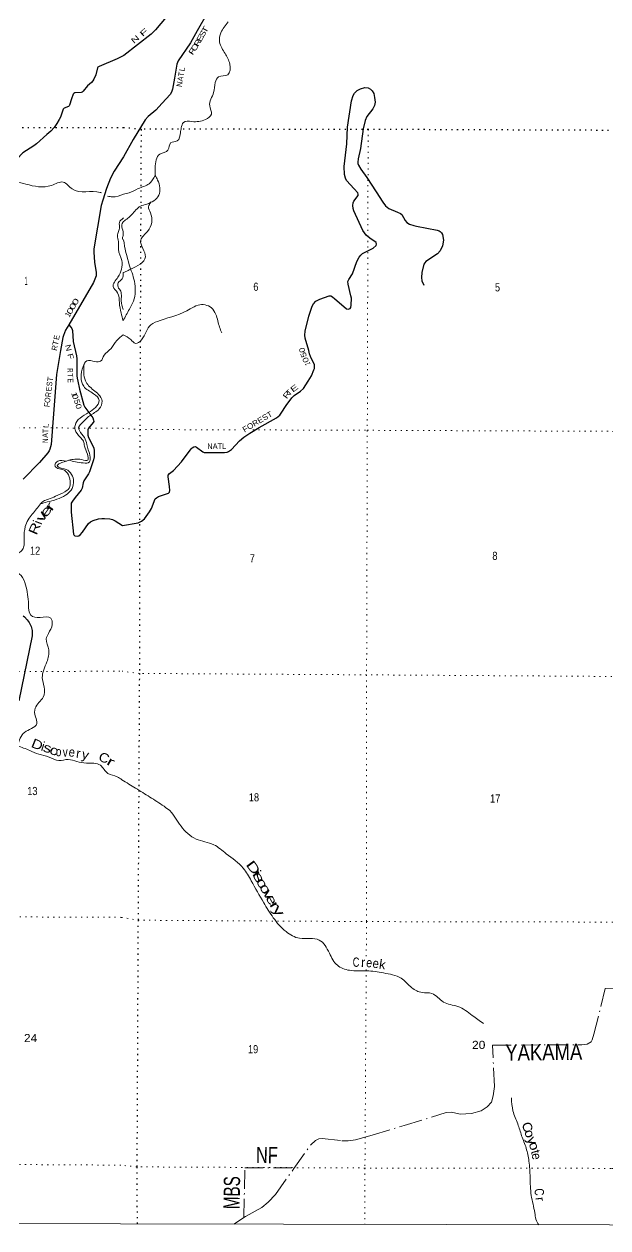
# Model space of a CAD drawing. Header units: feet. Extents: x -252658 to 9, y -366365 to -181930.
# Drawn here: x -65245 to -52673, y -366365 to -340451 of the extents above; entities that cross this region are included whole.
import ezdxf
from ezdxf.enums import TextEntityAlignment as Align

# ---------------------------------------------------------------- set-up
doc = ezdxf.new("R2010")
doc.units = ezdxf.units.FT
doc.header["$LTSCALE"] = 80
doc.linetypes.add('DOT_DASHED', pattern=[7.7, 5, -1.2, 0.3, -1.2])
doc.linetypes.add('DOTTED', pattern=[1.5, 0.3, -1.2])
for name, color, linetype, lineweight in [('29', 7, 'Continuous', 25), ('39', 7, 'Continuous', 13), ('4', 7, 'Continuous', 13), ('44', 7, 'DOT_DASHED', 13), ('6', 7, 'DOTTED', 25), ('7', 7, 'DOTTED', 13)]:
    doc.layers.add(name, color=color, linetype=linetype, lineweight=lineweight)
doc.layers.add('30', color=7, linetype='Continuous')
doc.layers.add('41', color=7, linetype='Continuous')

msp = doc.modelspace()

# ---------------------------------------------------------------- linework, layer by layer
at = {"layer": '29'}
for points in [[(-60662.09, -338259.47), (-60784.52, -338496.3), (-60810.47, -338548.22), (-60847.34, -338590.94), (-61089.38, -338788.36), (-61134.13, -338842.67), (-61193.45, -338968.25), (-61249.91, -339088.55), (-61283.09, -339123.58), (-61408.82, -339189.15), (-61448.15, -339214.25), (-61493.14, -339263.79), (-61506.12, -339289.75), (-61523.56, -339347.69), (-61537.77, -339565.7), (-61554.76, -339666.2), (-61574.22, -339718.12), (-61601.79, -339761.27), (-61866.36, -339993.18), (-62185.78, -340304.67), (-62418.73, -340576.87), (-62505, -340668.97), (-63096.5, -341126.31)], [(-61298, -340208.08), (-61516.12, -340598.47), (-61660.83, -340855.4), (-61926.11, -341245), (-61955.72, -341315.18), (-62008.77, -341614.91), (-62049.35, -341855.1), (-62072.05, -341913.51), (-62102.41, -341968.32), (-62268.4, -342151.03), (-62408.06, -342303.95), (-62569.87, -342440.86), (-62636.38, -342514.15), (-62896.84, -342934.2), (-63102.51, -343308.75)], [(-63096.5, -341126.31), (-63238.94, -341198.19), (-63630.42, -341361.24), (-63656.28, -341376.77), (-63663.75, -341389), (-63703.29, -341546.79), (-63742.18, -341634.61), (-63765.97, -341674.99), (-63792.99, -341708.2), (-63875.87, -341781.6), (-63970.86, -341892.44), (-63991.56, -341915.23), (-64013.54, -341926.62), (-64148.85, -341931.79), (-64171.61, -341942.15), (-64188.28, -341959.28), (-64221.31, -342063.09), (-64265.79, -342193.77), (-64276.13, -342212.41), (-64286.93, -342222.68), (-64383.75, -342260.04), (-64401.74, -342279.82), (-64460.33, -342454.71), (-64488.02, -342505.3), (-64538.98, -342591.4), (-64598.99, -342674.24), (-64670.79, -342758.04), (-64754.44, -342829.65)], [(-59117.04, -347480.27), (-59189.64, -347215.23), (-59197.77, -347149.68), (-59189.64, -347060.8), (-59115.54, -346736.14), (-59042.17, -346521.99), (-59010.78, -346470.86), (-58959.85, -346415.6), (-58877.66, -346371.93), (-58674.77, -346301.59), (-58640.9, -346302.35), (-58606.6, -346319.51), (-58551.33, -346368.67), (-58362.78, -346530.34), (-58301.36, -346576.9), (-58263.64, -346587.2), (-58247.21, -346583.34), (-58225.91, -346573.47), (-58212.19, -346552.88), (-58204.37, -346503.66), (-58196.76, -346352.12), (-58206.36, -346303.53), (-58268.79, -346046.68), (-58270.5, -345993.49), (-58251.64, -345950.59), (-58171.53, -345825.55), (-58082.82, -345564.14), (-58030.43, -345468.41), (-57996.13, -345423.8), (-57956.97, -345391.1), (-57727.55, -345270.96), (-57666.88, -345217.88), (-57653.17, -345187), (-57666.31, -345153.41), (-57803.48, -345058.2), (-57877.81, -344996.53), (-57950, -344896.88), (-58145.9, -344470.99), (-58162.47, -344419.97), (-58169.33, -344354.77), (-58155.61, -344296.42), (-58141.81, -344262.9), (-58052.72, -344141.99), (-58049.29, -344111.1), (-58055.95, -344085.52), (-58139.13, -343996.77), (-58301.52, -343821.31), (-58325.39, -343769.63), (-58345.96, -343687.27), (-58350.49, -343514.72), (-58297.54, -343026.89), (-58279.95, -342670.83), (-58198.15, -342101.2), (-58162.48, -341990.21), (-58128.19, -341935.3), (-58069.88, -341880.39), (-57999.42, -341846.72), (-57905.26, -341818.61), (-57833.04, -341824.1), (-57785.22, -341852.93), (-57750.93, -341890.68), (-57713.2, -341942.16), (-57696.97, -342029.36), (-57685.76, -342130.92), (-57702.71, -342201.41), (-57733.78, -342271.62), (-57861.25, -342440.22), (-57898.4, -342529.01), (-57943.97, -342703.67), (-57998.32, -343131.46), (-58052.73, -343349.23), (-58059.59, -343421.3), (-58055.56, -343449.16), (-58042.44, -343489.94), (-57992.73, -343571.76), (-57864.43, -343752.94), (-57667.34, -344060.77), (-57523.43, -344282.11), (-57459.42, -344365.08), (-57388.71, -344421.32), (-57201.29, -344496.94), (-57137.03, -344526.38), (-57113.72, -344547.7), (-57036.99, -344680.42), (-57003.28, -344718.57), (-56948.4, -344756.32), (-56853.92, -344790.02), (-56795.47, -344801.01)], [(-64754.44, -342829.65), (-64977.75, -343026.3), (-65034.55, -343069.41), (-65269.57, -343225.11), (-65296.85, -343249.48), (-65450.74, -343414.38), (-65517.92, -343475.7), (-65555.17, -343496.41), (-65604.01, -343511.25), (-65718.67, -343521.26), (-65770.64, -343533.97), (-65818.02, -343558.54), (-65869.76, -343595.82), (-65919.97, -343638.87), (-66034.3, -343756.32), (-66048.79, -343785.31), (-66045.71, -343793.99), (-66042.58, -343812.24), (-66021.88, -343830.87), (-65978.07, -343852.56), (-65879.91, -343861.33), (-65864.59, -343870.22), (-65850.1, -343899.22), (-65833.73, -343975.88)], [(-63102.51, -343308.75), (-63307.23, -343619.26), (-63382.19, -343767.68), (-63469.01, -343988.24), (-63551.9, -344239.86), (-63584.68, -344357.58), (-63740.24, -345285.71), (-63746.25, -345360.99), (-63730.2, -345579.26), (-63692.1, -345797.7), (-63690.57, -345840.73), (-63694.71, -345869.72), (-63752.22, -346013.38), (-64281.91, -346927.85)], [(-56795.47, -344801.01), (-56352.4, -344884.29), (-56305.35, -344898.75), (-56283.05, -344914.19), (-56257.33, -344943.36), (-56235.29, -344983.33), (-56216.17, -345101.23), (-56235.68, -345221.46), (-56284.77, -345331.16), (-56345.56, -345398.64), (-56593.44, -345561.1), (-56636.01, -345616.32), (-56679.88, -345798.06), (-56689.47, -345904.29), (-56681.65, -345974.14), (-56636.6, -346072.58)], [(-64281.91, -346927.85), (-64349.75, -347042.93), (-64396.24, -347151.1), (-64409.77, -347198.25), (-64461.36, -347474.81), (-64548.3, -347992.47), (-64664.39, -349502.57), (-64689.19, -349598.54), (-64703.67, -349633.75), (-64734.17, -349678.14), (-64912.51, -349884.88), (-65267.66, -350243.66)], [(-64281.91, -346927.85), (-64237.99, -346974.59), (-64219.36, -347005.65), (-64204.82, -347048.53), (-64190.94, -347284.79), (-64115.88, -347589.67), (-64108.1, -347653.69), (-64105.46, -348021.95), (-64101.41, -348076.37), (-64090.02, -348137.45), (-64051.98, -348312.56), (-63957.57, -348651.07), (-63935.23, -348699.73), (-63762.89, -348929.23), (-63748.54, -348978.28), (-63746.47, -349005.2), (-63759.78, -349027.32), (-63856.16, -349150.17), (-63871.51, -349186.55), (-63874.79, -349257.86), (-63872.72, -349299.28), (-63856.98, -349350.77), (-63742.69, -349569.81), (-63733.02, -349635.82), (-63733.02, -349726.94), (-63737.16, -349768.36), (-63749.1, -349831.94), (-63835.47, -350092.48), (-63856.14, -350135.3), (-63955.51, -350285.08), (-63972.18, -350326.52), (-63995.87, -350441.44), (-64013.71, -350482.3), (-64147.52, -350643.36), (-64202.83, -350718.95), (-64227.67, -350764.51), (-64233.13, -350796.8), (-64230.59, -350956.92), (-64182.77, -351427.61), (-64172.83, -351448.98), (-64152.13, -351465.55), (-64095, -351476.33), (-64067.28, -351469.69), (-64040.37, -351448.98), (-63989.95, -351391.09), (-63859.92, -351203.98), (-63814.78, -351165.26), (-63754.76, -351136.26), (-63645.07, -351103.13), (-63572.64, -351094.84), (-63510.55, -351094.84), (-63400.86, -351101.06), (-63342.91, -351115.55), (-63284.96, -351142.48), (-63124.34, -351243.77)], [(-63124.34, -351243.77), (-62791.6, -351185.8), (-62717.01, -351153.31), (-62648.42, -351098.4), (-62543, -350949.75), (-62504.38, -350878.76), (-62420.06, -350668.62), (-62391.2, -350645.39), (-62351.52, -350621.17), (-62134.58, -350546.95), (-62113.4, -350525.27), (-62106.54, -350490.96), (-62113.13, -350405.05), (-62144.26, -350195.81), (-62140.68, -350158.68), (-62116.83, -350123.74), (-62029.61, -350061.56), (-61857.6, -349876.9), (-61646.59, -349596.51), (-61622.96, -349571.21), (-61588.66, -349554.05), (-61557.8, -349547.19), (-61530.09, -349557.46), (-61398.96, -349656.62), (-61365.74, -349670.74), (-61268.99, -349671.72), (-60930.67, -349670.56), (-60871.87, -349663.87), (-60844.43, -349653.58), (-60781.94, -349611.78), (-60603.91, -349425.17), (-60510.04, -349342.99), (-60386.02, -349256.9), (-60182.62, -349136.54), (-59810.4, -348924.3), (-59741.5, -348866.09), (-59707.51, -348824.78), (-59599.29, -348659.17), (-59477.54, -348496.1), (-59427.99, -348448.99), (-59290.81, -348352.9), (-59229.27, -348292.07), (-59126.19, -348136.69), (-59058.41, -348023.35), (-59002.72, -347896.45), (-58992.51, -347864.28), (-58989, -347831.25), (-58993.99, -347787.76), (-59076.23, -347604.96), (-59100.47, -347548.12), (-59117.04, -347480.27)], [(-65262.49, -353191.71), (-65235.7, -353210.57), (-65177.63, -353274.55), (-65136.54, -353329.42), (-65094.84, -353417.44), (-65071.97, -353504.04), (-65068.98, -353555.17), (-65068.99, -353616.14), (-65354.54, -355020.84)]]:
    msp.add_lwpolyline(points, dxfattribs=at)
at = {"layer": '39'}
msp.add_line((-64331.82, -349858.93), (-64283.41, -349839.04), dxfattribs=at)
for points in [[(-60850.19, -340402), (-61006.05, -340636.8), (-61035.06, -340835.77), (-60915.51, -341083.49), (-60815.97, -341311.03), (-60859.18, -341540.12), (-61056.39, -341585.71), (-61127.29, -341708.13), (-61164.41, -341925.17), (-61248.07, -342210.42), (-61212.65, -342387.49), (-61339.81, -342503.69), (-61631.5, -342548.97), (-61814.52, -342566.47), (-61859.26, -342684.95), (-61877.79, -342785.43), (-61946.92, -342964.16), (-62089.84, -343007.92), (-62146.8, -343162.56), (-62320.08, -343252.47), (-62421.85, -343541.68), (-62425.72, -343712.85)], [(-63577.24, -344083.99), (-63606.98, -344074.3), (-64208.02, -343999.06), (-64400.23, -343853.3), (-64654.15, -343922.53), (-65205.23, -343897.82), (-65628.84, -343761.04), (-65779.4, -343710.04), (-65967.6, -343768.98)], [(-63105.54, -344702.04), (-62922.77, -344549.43), (-62739.06, -344371.08), (-62602.15, -344325.28), (-62344, -344133.1), (-62368.72, -343807.28), (-62422.93, -343709)], [(-62422.93, -343709), (-62552.01, -343887.1), (-62787.68, -343992.9), (-62981.06, -344082.74), (-63105.24, -344109.62)], [(-63105.24, -344109.62), (-63340.03, -344172.11), (-63448.06, -344154.11)], [(-62510.4, -344278.24), (-62566.23, -344385.72), (-62522.54, -344510.54), (-62584.59, -344912.48), (-62734.17, -345101), (-62631.2, -345463.27), (-62952.62, -345727.46), (-63055.98, -345779.16), (-63110.54, -345801.34)], [(-63106.44, -344624.86), (-63192.65, -344722.03), (-63189.42, -344846.78), (-63220.15, -344935.16), (-63230.85, -345035.7), (-63209.56, -345166.57), (-63214.43, -345299.32), (-63143.51, -345537.05), (-63146.74, -345728.16), (-63224.29, -345900.81), (-63328.17, -346101.51), (-63232.44, -346232.73), (-63193.58, -346450.19), (-63154.74, -346669.66), (-63111.17, -346835.63)], [(-63106.44, -345095.13), (-63122.48, -345076.44), (-63113.98, -345006.07), (-63113.47, -344925.6), (-63136.65, -344774.6), (-63118.2, -344720.37), (-63105.54, -344702.04)], [(-63106.44, -345095.13), (-62979.72, -345631.03), (-62870.68, -345985.28), (-62888.64, -346417.53), (-62975.82, -346588.16), (-63112.12, -346832.03)], [(-63109.55, -345795.77), (-63133.97, -345933.43), (-63219.03, -346023.56), (-63221.6, -346110.06), (-63163.83, -346200.86), (-63150.47, -346313.58), (-63139.6, -346502.75), (-63111.86, -346591.85)], [(-63112.24, -347140.75), (-62946.49, -347243.76), (-62844.31, -347324.53), (-62719.35, -347250.54), (-62512.88, -346923.47), (-62317.48, -346831.62), (-61667.05, -346582.43), (-61499.83, -346498.53), (-61210.6, -346559.81), (-61116.71, -346698.86), (-61035.49, -346976.62), (-60989.77, -347095.4)], [(-63112.24, -347140.75), (-63249.06, -347264.72), (-63372.87, -347435.14), (-63520.66, -347581.31), (-63597.9, -347705.69), (-63718.66, -347715.18), (-63893.58, -347698.27), (-63974.83, -347820.61), (-64018.59, -348057.8), (-63961.44, -348245.16), (-63747.22, -348409.13), (-63627.43, -348552.53), (-63706.83, -348701.03), (-63858.44, -348814.99), (-64147.88, -349091.27), (-64144.44, -349181.82), (-64038.83, -349341.25), (-63968.98, -349430.1), (-63943.49, -349534.83), (-63880.22, -349708.14), (-63870.98, -349836.94), (-64003.69, -349826.26), (-64283.41, -349839.04)], [(-64283.41, -349839.04), (-63971.96, -349898.84), (-63839.05, -349877.33), (-63822.28, -349770.78), (-63863.52, -349613.67), (-63894.99, -349500.86), (-63944.31, -349347.73), (-64054.03, -349200.35), (-64069.75, -349141.93), (-64014.88, -349055.68), (-63830.7, -348881.51), (-63628.59, -348735.6), (-63565.17, -348568.91), (-63640.68, -348421.7), (-63854.75, -348235.61), (-63922.5, -348132.68), (-63953.39, -347764.86)], [(-64331.82, -349858.93), (-64520.95, -349862.07), (-64577.69, -349926.18), (-64564, -349988.61), (-64452.88, -350029.05), (-64309.33, -350118.56), (-64256.09, -350287.8), (-64277.19, -350442.61), (-64370.24, -350522.65), (-64567.98, -350614.27), (-64719.28, -350679.95), (-64830.19, -350719.67), (-64890.91, -350777.73)], [(-64890.7, -350777.53), (-64747.82, -350738.16), (-64542.25, -350680.78), (-64350.56, -350591.14), (-64233.18, -350481.04), (-64179.89, -350326.38), (-64203.13, -350185.45), (-64300.89, -350056.23), (-64485.58, -349995.01), (-64531.6, -349954.56), (-64495.15, -349918.52), (-64430.59, -349888.64), (-64331.82, -349858.93)], [(-64890.91, -350777.73), (-65067.34, -350998.2), (-65158.65, -351120.49), (-65217.93, -351269.09), (-65245.62, -351510.38), (-65254.96, -351713.53), (-65313.88, -351803.79), (-65495.63, -351911.58), (-65564.91, -352050.07), (-65559.56, -352158.73), (-65541.81, -352205.51)], [(-65385.03, -355986.82), (-65234.04, -355697.05), (-65086.67, -355617.26), (-64971.3, -355507.15), (-64998.54, -355362.18), (-65007.42, -355177.05), (-64832.89, -354938.46), (-64813.39, -354719.26), (-64852.36, -354519.9), (-64753.63, -354180.37), (-64713.76, -353921.03), (-64766.58, -353685.4), (-64721.56, -353566.91), (-64637.84, -353372.16), (-64667.17, -353239.24), (-64900.44, -353224.06), (-65099.28, -353172.84), (-65150.13, -352943.25), (-65211.83, -352522.49), (-65309.13, -352322.86), (-65453.42, -352233.67), (-65542.44, -352205.31)], [(-65385.44, -355987.94), (-65123.87, -356087.86), (-64927.22, -356167.24), (-64706.32, -356230.64), (-64495.57, -356306.06), (-64292.22, -356280.86), (-64109.44, -356327.99), (-63902.41, -356357.13), (-63602.96, -356404.8), (-63441.14, -356582.6), (-63240.4, -356651.94), (-63139.88, -356719.11)], [(-63139.88, -356719.11), (-62843.52, -356899.74), (-62536.76, -357089.77), (-62232.05, -357289.84), (-62109.82, -357382.74), (-61866, -357717.33), (-61541.52, -357993.88), (-61162.1, -358117.79), (-60891.53, -358309.7), (-60524.99, -358622.58), (-60353.27, -358892.59), (-60085.92, -359363.99), (-59878.24, -359688.41), (-59604.11, -359986.91), (-59311.22, -360130.64), (-58889.21, -360168.23), (-58671.29, -360448.44), (-58499.54, -360712.42), (-58240.67, -360819.85), (-57864.77, -360829.13), (-57509.15, -360876.55), (-57127.66, -360988.41), (-56895.36, -361196.28), (-56674.66, -361297.55), (-56463.66, -361318.35), (-56217.18, -361502.15), (-55905.99, -361599.69), (-55593.2, -361789.74), (-55354.71, -361961.44)], [(-54750.5, -363566.01), (-54717.54, -363845.61), (-54616.22, -364125.44), (-54530.88, -364381.09), (-54433.53, -364648.84), (-54374.42, -364926.52), (-54349.78, -365272.45), (-54325.34, -365664.63), (-54248.57, -366040.9), (-54223.02, -366177.71), (-54161.75, -366302)]]:
    msp.add_spline(points, degree=3, dxfattribs=at)
at = {"layer": '4'}
msp.add_lwpolyline([(-250643.67, -181929.5), (-219314.25, -182252.72), (-187984.41, -182532.85), (-156654.22, -182769.88), (-125323.73, -182963.82), (-93993.01, -183114.65), (-62662.1, -183222.4), (-31331.08, -183287.04), (0, -183308.59), (0, -366365.25), (-31582.88, -366343.53), (-63165.71, -366278.36), (-94748.41, -366181.36), (-126330.93, -366017.71), (-157913.21, -365822.21), (-189495.2, -365583.27), (-221076.82, -365300.9), (-252658.03, -364975.08)], close=True, dxfattribs=at)
msp.add_lwpolyline([(-250643.67, -181929.5), (-219314.25, -182252.72), (-187984.41, -182532.85), (-156654.22, -182769.88), (-125323.73, -182963.82), (-93993.01, -183114.65), (-62662.1, -183222.4), (-31331.08, -183287.04), (0, -183308.59), (0, -366365.25), (-31582.88, -366343.53), (-63165.71, -366278.36), (-94748.41, -366181.36), (-126330.93, -366017.71), (-157913.21, -365822.21), (-189495.2, -365583.27), (-221076.82, -365300.9), (-252658.03, -364975.08)], close=True, dxfattribs=at)
at = {"layer": '44'}
for points in [[(-60729.56, -366284.93), (-60476.21, -366119.15), (-60124.23, -365924.34), (-59986.9, -365814.15), (-59827.83, -365645.15), (-59437.47, -365085.89), (-59069.46, -364574.62), (-58967.75, -364482.06), (-58896.1, -364450.19), (-58826.09, -364439.44), (-58401.49, -364489.36), (-58265.5, -364488.44), (-58106.26, -364466.13), (-57749.31, -364365.96), (-57062.54, -364160.58), (-56156.86, -363884.02), (-56044.07, -363876.56), (-55852.39, -363913.38), (-55614.12, -363902.06), (-55400.99, -363845.21), (-55270.15, -363755.46), (-55183.33, -363655.83), (-55145.94, -363519.64), (-55117.08, -363321.56), (-55159.55, -362429.88), (-53233.38, -362424.17), (-53118.79, -362410.64), (-53034.55, -362358.92), (-53013.69, -362315.03), (-52975.39, -362194.9), (-52730.67, -361212.3), (-52557.43, -361206.36)], [(-60510.48, -366138.12), (-60493.29, -365068.43), (-59429.43, -365074.72)]]:
    msp.add_lwpolyline(points, dxfattribs=at)
at = {"layer": '6'}
for points in [[(-63100.79, -342683.75), (-67975.74, -342677.75), (-73306.93, -342668.88), (-78646.26, -342676.07), (-83925.22, -342679.52), (-89246.31, -342664.67), (-90044.98, -342662.94)], [(-31550.39, -342727.34), (-34409.23, -342776.04), (-36638.08, -342787.93), (-41908.75, -342760.96), (-47232.15, -342751.4), (-52539.46, -342739.89), (-57836.67, -342718.36), (-62725.86, -342714.26), (-63100.79, -342683.75)], [(-62725.86, -342714.26), (-62753.83, -349178.74), (-62762.47, -354428.79), (-62791.49, -359741.11), (-62816.47, -365051.43), (-62812.63, -366279.32)]]:
    msp.add_lwpolyline(points, dxfattribs=at)
at = {"layer": '7'}
for p, q in [((-64671.83, -349143.85), (-64158.86, -349146.67)), ((-64070.53, -349147.16), (-63118.59, -349152.39)), ((-67617.08, -359661.04), (-63147.55, -359679.45))]:
    msp.add_line(p, q, dxfattribs=at)
for points in [[(-63162.23, -365013.77), (-68065.39, -364984.47), (-73354.55, -365010), (-78658.99, -364991.35), (-83941.03, -364985.54), (-89255.3, -364941.58), (-89229.56, -359632.49), (-89214.05, -354349.51), (-89222.47, -349034.22), (-89246.31, -342664.67)], [(-57836.67, -342718.36), (-57854.64, -349194.94), (-57869.38, -354459.05), (-57872.26, -359771.45), (-57877.06, -360542.75)], [(-89222.47, -349034.22), (-83895.37, -349053.13), (-78592.44, -349075.95), (-73273.49, -349110.91), (-68014.76, -349125.47), (-64889.5, -349142.65)], [(-63118.59, -349152.39), (-62753.83, -349178.74), (-60590.14, -349185.89)], [(-60316.68, -349186.8), (-57854.64, -349194.94), (-52526.23, -349217.96), (-47220.01, -349238.14), (-41916.74, -349253.66), (-36643.5, -349238.92), (-31559.43, -349290.53)], [(-89214.05, -354349.51), (-83906.8, -354326.07), (-78591.68, -354330.84), (-73276.83, -354377.86), (-68004.03, -354394.5), (-63132.97, -354381.15)], [(-31566.67, -354560.14), (-36656.36, -354535.2), (-41929.59, -354545.92), (-47252.93, -354522.29), (-52590.32, -354494.59), (-57869.38, -354459.05), (-62762.47, -354428.79), (-63132.97, -354381.15)], [(-63147.55, -359679.45), (-62791.49, -359741.11), (-57872.26, -359771.45), (-52533.75, -359781.31), (-47265.73, -359804.5), (-41940.42, -359838.19), (-36671.24, -359833.49), (-31573.92, -359831.91)], [(-57878.69, -360805.6), (-57905.26, -365075.71), (-57906.35, -366292.23)], [(-37255.78, -365118.04), (-41965.29, -365120.36), (-47290.62, -365092.7), (-52612.01, -365083.16), (-57905.26, -365075.71), (-62816.47, -365051.43), (-63162.23, -365013.77)]]:
    msp.add_lwpolyline(points, dxfattribs=at)

# ---------------------------------------------------------------- texts
at = {"layer": '30'}
for s, rotation, width, p in [('T', 60.807, 1.5, (-61295.52, -340599.06)), ('N', 40.443, 1.5, (-62814.24, -340822.96)), ('F', 41.28, 1.8, (-62626.71, -340673.97)), ('E', 60.611, 1.35, (-61402.57, -340784.03)), ('S', 60.611, 1.35, (-61349.21, -340689.3)), ('F', 55.749, 1.55, (-61574.88, -341068.94)), ('O', 55.749, 1.3, (-61521.32, -340985.46)), ('R', 59.611, 1.25, (-61457.35, -340882.92)), ('N', 80.41, 0.8, (-61839.61, -341754.25)), ('A', 80.41, 0.95, (-61820.25, -341639.58)), ('0', 59.919, 1.65, (-64145.94, -346555.89)), ('0', 59.919, 1.65, (-64086.72, -346457.78)), ('1', 59.919, 0.75, (-64249.35, -346735.56)), ('0', 59.919, 1.65, (-64201.04, -346654)), ('T', 75.919, 1.1, (-64509.56, -347328.08)), ('E', 77.919, 0.95, (-64485.45, -347206.67)), ('R', 75.919, 0.9, (-64528.32, -347435.16)), ('N F', 283.831, 1.25, (-64324.55, -347519.76)), ('0', 103.724, 1.2, (-59200.62, -347454.67)), ('5', 109.724, 1.25, (-59170.57, -347550.82)), ('0', 108.223, 1.3, (-59125.91, -347662.8)), ('1', 111.223, 0.5, (-59087.45, -347741.95)), ('R', 270.411, 0.65, (-64313.15, -347906.75)), ('T', 272.411, 0.85, (-64308.99, -348015.64)), ('E', 83.466, 0.8, (-64652.82, -348311.66)), ('S', 82.433, 0.85, (-64637.98, -348205.7)), ('E', 272.256, 0.75, (-64304.14, -348128.99)), ('E', 37.01, 1.55, (-59391.73, -348336.77)), ('O', 83.466, 0.75, (-64682.51, -348552.98)), ('R', 83.466, 0.75, (-64665.36, -348433.12)), ('0', 285.584, 1.25, (-64197.3, -348488.94)), ('5', 286.584, 1.15, (-64159.18, -348596.39)), ('R', 53.255, 1.4, (-59541.69, -348465.01)), ('F', 83.466, 0.85, (-64691.92, -348653.06)), ('0', 285.584, 1.25, (-64127.72, -348696.78)), ('FOREST', 30.692, 1.1, (-60190.12, -349062.27)), ('L', 88.604, 0.8, (-64719.4, -349098.81)), ('A', 88.604, 0.75, (-64730.47, -349305.28)), ('T', 88.604, 0.85, (-64722.15, -349211.75)), ('N', 88.604, 0.65, (-64729.16, -349421.3))]:
    msp.add_text(s, height=120, rotation=rotation, dxfattribs=dict(at, width=width)).set_placement(p, align=Align.CENTER)
for s, rotation, p in [('T', 79.963, (-61803.2, -341543.11)), ('L', 79.963, (-61783.51, -341431.87)), ('T', 82.433, (-64621.95, -348102.38)), ('1', 285.256, (-64218.95, -348437.25)), ('T', 45.554, (-59498.25, -348421.97)), ('NATL', 0.196, (-61095, -349597.8))]:
    msp.add_text(s, height=120, rotation=rotation, dxfattribs=at).set_placement(p, align=Align.CENTER)
at = {"layer": '41'}
for s, rotation, width, p in [('e', 54.332, 1.65, (-64698.86, -350993.47)), ('r', 55.332, 1.8, (-64608.31, -350887.67)), ('v', 59.332, 1.6, (-64786.15, -351100.09)), ('R', 66.952, 1.3, (-64927.84, -351348.77)), ('D', 338.087, 1.25, (-64998.74, -356051.97)), ('s', 344.96, 1.3, (-64766.3, -356127.65)), ('c', 340.061, 1.35, (-64631.89, -356178.15)), ('o', 355.425, 0.8, (-64506.78, -356212.08)), ('v', 1.323, 0.8, (-64356.47, -356220.74)), ('e', 352.036, 0.9, (-64228.45, -356219.73)), ('y', 346.023, 1.1, (-63948.23, -356273.77)), ('C', 337.389, 1.15, (-63560.16, -356336.77)), ('r', 330.541, 1.65, (-63423.51, -356413.81)), ('D', 306.473, 1.6, (-60388.66, -358668.62)), ('i', 305.206, 1.5, (-60312.53, -358790.27)), ('s', 300.004, 1.75, (-60277.79, -358863.72)), ('c', 299.498, 1.65, (-60207.46, -358988.88)), ('o', 299.498, 1.45, (-60135.17, -359113.32)), ('v', 299.62, 1.55, (-60061.6, -359237.26)), ('e', 299.62, 1.45, (-60000.57, -359348.38)), ('r', 301.679, 1.7, (-59928.96, -359469.58)), ('y', 303.569, 1.7, (-59844.03, -359592.91)), ('C', 0.293, 0.75, (-58096.12, -360744.19)), ('e', 353.323, 0.85, (-57823.85, -360753.85)), ('e', 351.489, 0.9, (-57685.41, -360768.63)), ('k', 351.489, 1.05, (-57543.81, -360791.65)), ('C', 288.439, 1.1, (-54501.33, -364223.56)), ('o', 288.48, 1.15, (-54451.78, -364365.41)), ('y', 289.995, 1.25, (-54395.78, -364517.9)), ('o', 289.966, 1.2, (-54353.52, -364634.76)), ('e', 280.409, 0.95, (-54307.14, -364840.75)), ('C', 274.197, 0.8, (-54249.96, -365598.87))]:
    msp.add_text(s, height=200, rotation=rotation, dxfattribs=dict(at, width=width)).set_placement(p, align=Align.CENTER)
for s, rotation, p in [('i', 69.238, (-64859.77, -351210.65)), ('i', 343.013, (-64866.64, -356095.44)), ('r', 352.045, (-64089.67, -356247.69)), ('r', 357.804, (-57947.68, -360747.05)), ('t', 285.527, (-54325.4, -364753.42)), ('r', 276.347, (-54228.23, -365756.6))]:
    msp.add_text(s, height=200, rotation=rotation, dxfattribs=at).set_placement(p, align=Align.CENTER)
at = {"layer": '44'}
for s, rotation, width, p in [('YAKAMA', 0.67, 0.85, (-54882.28, -362765.23)), ('NF', 359.661, 0.75, (-60250.89, -364969.86)), ('MBS', 89.079, 0.7, (-60604.11, -365964.2))]:
    msp.add_text(s, height=350, rotation=rotation, dxfattribs=dict(at, width=width)).set_placement(p)
at = {"layer": '7'}
for s, width, p in [('1', 0.4, (-65233.78, -346064.13)), ('6', 0.85, (-60308.97, -346191.81)), ('5', 0.85, (-55106.23, -346205.28)), ('12', 0.85, (-65118.44, -351874.11)), ('7', 0.85, (-60386.06, -352039.13)), ('8', 0.85, (-55162.79, -351984.99)), ('13', 0.85, (-65177.53, -357047.4)), ('18', 0.85, (-60406.17, -357183.28)), ('17', 0.85, (-55210.61, -357207.57)), ('24', 1.1, (-65247.89, -362366.29)), ('19', 0.85, (-60424.34, -362604.66)), ('20', 1.1, (-55599.27, -362512.94))]:
    msp.add_text(s, height=175, dxfattribs=dict(at, width=width)).set_placement(p)

doc.saveas('drawing.dxf')
